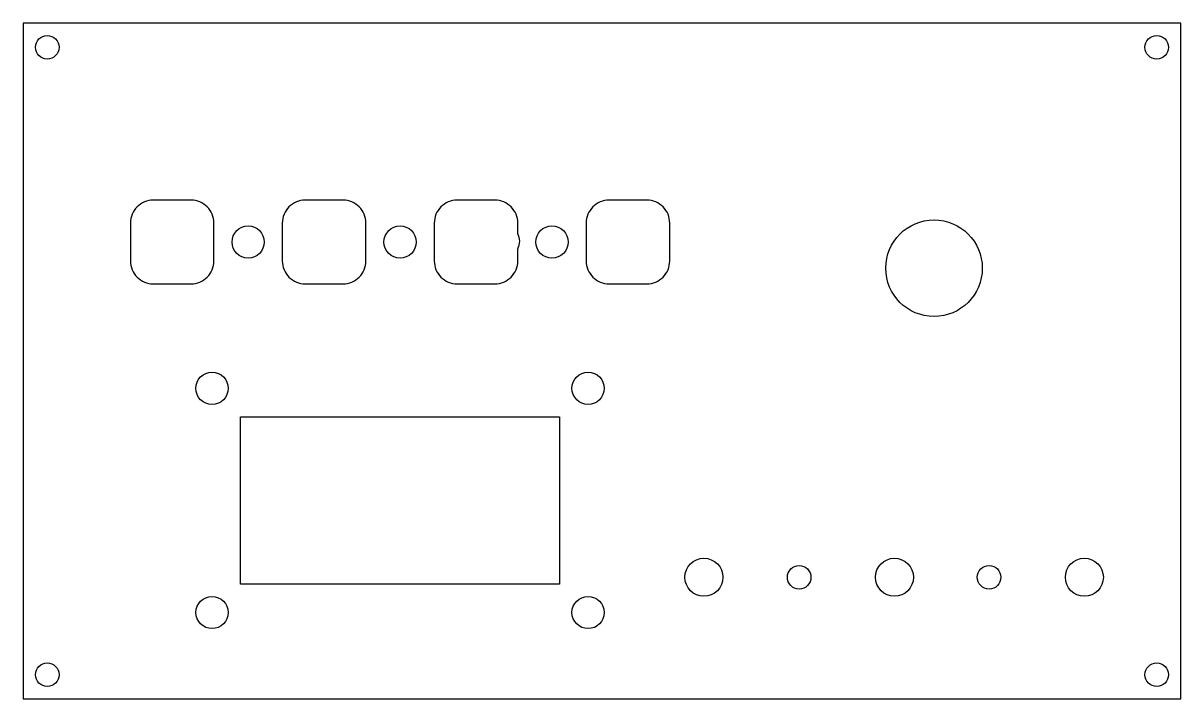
# Model space of a CAD drawing. Header units: millimetres. Extents: x -431 to -279, y -93 to -4.
import ezdxf

# ---------------------------------------------------------------- set-up
doc = ezdxf.new("R2010")
doc.units = ezdxf.units.MM
doc.layers.get('0').update_dxf_attribs({"linetype": 'CONTINUOUS'})

msp = doc.modelspace()

# ---------------------------------------------------------------- linework, layer by layer
for points in [[(-279.04, -93.2), (-279.04, -4.3), (-431.44, -4.3), (-431.44, -93.2)], [(-360.82, -56.09), (-360.82, -78.09), (-402.82, -78.09), (-402.82, -56.09)]]:
    msp.add_lwpolyline(points, close=True)
for points in [[(-406.32, -30.59, 0.414214), (-409.32, -27.59), (-414.32, -27.59, 0.414214), (-417.32, -30.59), (-417.32, -35.59, 0.414214), (-414.32, -38.59), (-409.32, -38.59, 0.414214), (-406.32, -35.59)], [(-394.32, -27.59, 0.414214), (-397.32, -30.59), (-397.32, -35.59, 0.414214), (-394.32, -38.59), (-389.32, -38.59, 0.414214), (-386.32, -35.59), (-386.32, -30.59, 0.414214), (-389.32, -27.59)], [(-374.32, -27.59, 0.414214), (-377.32, -30.59), (-377.32, -35.59, 0.414214), (-374.32, -38.59), (-369.32, -38.59, 0.414214), (-366.32, -35.59), (-366.32, -33.98, 0.248039), (-366.32, -31.99), (-366.32, -30.59, 0.414214), (-369.32, -27.59)], [(-354.32, -27.59, 0.414214), (-357.32, -30.59), (-357.32, -35.59, 0.414214), (-354.32, -38.59), (-349.32, -38.59, 0.414214), (-346.32, -35.59), (-346.32, -30.59, 0.414214), (-349.32, -27.59)]]:
    msp.add_lwpolyline(points, format="xyb", close=True)
for centre, radius in [((-428.26, -7.47), 1.55), ((-282.21, -7.47), 1.55), ((-311.53, -36.54), 6.35), ((-401.82, -33.09), 2.12), ((-381.82, -33.09), 2.12), ((-361.82, -33.09), 2.12), ((-406.57, -52.34), 2.13), ((-357.07, -52.34), 2.12), ((-341.82, -77.2), 2.5), ((-329.28, -77.2), 1.55), ((-316.74, -77.2), 2.5), ((-304.28, -77.2), 1.55), ((-291.74, -77.2), 2.5), ((-406.57, -81.84), 2.12), ((-357.07, -81.84), 2.12), ((-428.26, -90.02), 1.55), ((-282.21, -90.02), 1.55)]:
    msp.add_circle(centre, radius)

doc.saveas('drawing.dxf')
